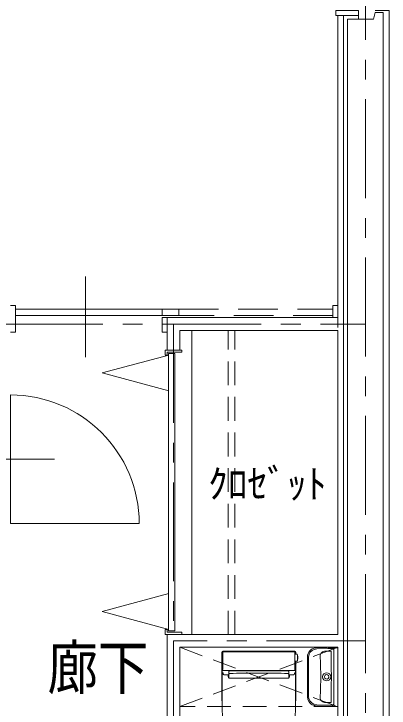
# Model space of a CAD drawing. Units: millimetres at full size; details may follow other scales. Extents: x -443943 to 462275, y -43546 to 79452.
# Drawn here: x -120245 to -118348, y -1331 to 2177 of the extents above; entities that cross this region are included whole.
import ezdxf
from ezdxf.enums import TextEntityAlignment as Align

# ---------------------------------------------------------------- set-up
doc = ezdxf.new("R2010")
doc.units = ezdxf.units.MM
doc.header["$LTSCALE"] = 100
for name, pattern in [('CHAIN1', [8, 5, -1, 1, -1]), ('DASHED1', [1.8, 1.2, -0.6]), ('DASHED2', [3, 2, -1])]:
    doc.linetypes.add(name, pattern=pattern)
doc.layers.add('4-1_通り芯', color=4, linetype='Continuous', lineweight=9)
doc.styles.add('ＭＳ ゴシック', font='')
doc.styles.get('ＭＳ ゴシック').set_extended_font_data('MS Gothic')

msp = doc.modelspace()

# ---------------------------------------------------------------- linework, layer by layer
at = {"layer": '4-1_通り芯', "linetype": 'CHAIN1'}
for p, q in [((-118468.2, 14545), (-118468.2, -4050.9)), ((-120295.2, 609.5), (-118468.2, 609.5)), ((-119438.2, 609.5), (-119438.2, -2183.4)), ((-118468.2, -990.5), (-119438.2, -990.5))]:
    msp.add_line(p, q, dxfattribs=at)
at = {"layer": '4-1_通り芯', "color": 7, "lineweight": 15}
for p, q in [((-118608.2, 592.1), (-118608.2, 2169.1)), ((-120237.7, 685), (-119410.7, 685)), ((-119410.7, 685), (-119410.7, 652)), ((-119410.7, 652), (-120237.7, 652)), ((-119470.7, 478), (-119470.7, 643)), ((-119405.7, 577), (-119405.7, 478)), ((-118608.2, 577), (-119405.7, 577)), ((-118608.2, 577), (-118608.2, -959)), ((-119395.7, 478), (-119480.7, 478)), ((-119470.7, -959), (-119470.7, -1400.9)), ((-118608.2, -1024), (-119405.7, -1024)), ((-119405.7, -1024), (-119405.7, -1402.4)), ((-118608.2, -2150.9), (-118608.2, -1024))]:
    msp.add_line(p, q, dxfattribs=at)
at = {"layer": '4-1_通り芯'}
for p, q in [((-118578.2, -2215.9), (-118578.2, 2169.1)), ((-118503.2, 2169.1), (-118503.2, 2149.1)), ((-119883.7, 442.3), (-119883.7, 850.5)), ((-119345.7, -959), (-119345.7, 577)), ((-119463.7, 460), (-119430.7, 460)), ((-119463.7, -941), (-119463.7, 460)), ((-119430.7, 460), (-119430.7, -941)), ((-120495.6, -73.9), (-120040.2, -73.9)), ((-119430.7, -941), (-119463.7, -941)), ((-119194.5, -1221.8), (-119194.5, -1051.8)), ((-119186.3, -1043.4), (-118827.5, -1043.4)), ((-118819.3, -1051.8), (-118819.3, -1059.1)), ((-118760, -1064.1), (-118755.9, -1051.5)), ((-118755.9, -1051.5), (-118754.1, -1048.2)), ((-118754.1, -1048.2), (-118748.9, -1041.3)), ((-118746.6, -1048.4), (-118752.6, -1059.2)), ((-118737.7, -1039.9), (-118746.6, -1048.4)), ((-118726.5, -1034.3), (-118737.7, -1039.9)), ((-118714.3, -1032.1), (-118726.5, -1034.3)), ((-118719.4, -1026.9), (-118717.6, -1026.8)), ((-118719.4, -1026.9), (-118719.4, -1026.9)), ((-118717.6, -1026.8), (-118608.2, -1023)), ((-118714.3, -1032.1), (-118636.4, -1029.3)), ((-118688.2, -1049.7), (-118692, -1053.9)), ((-118680.5, -1045.3), (-118683.4, -1046.5)), ((-118675.4, -1044), (-118679.6, -1045)), ((-118658.2, -1043.4), (-118675.4, -1044)), ((-118608.2, -1026), (-118658.3, -1026)), ((-118634, -1029.6), (-118636.4, -1029.3)), ((-118629.8, -1032.5), (-118634, -1029.6)), ((-118628.2, -1037.3), (-118629.8, -1032.5)), ((-118628.2, -1026.6), (-118628.2, -1026.6)), ((-118628.2, -1026.6), (-118628.2, -1026.6)), ((-118628.2, -1319.4), (-118628.2, -1026.6)), ((-118628.2, -1038.7), (-118628.2, -1038.6)), ((-118608.2, -1323), (-118608.2, -1023)), ((-118823.8, -1059.1), (-118813.3, -1059.1)), ((-118813.3, -1059.1), (-118813, -1059.1)), ((-118811.2, -1063.9), (-118811.2, -1089.8)), ((-118760.8, -1072.4), (-118760, -1064.1)), ((-118760.8, -1273.5), (-118760.8, -1072.4)), ((-118760.8, -1072.4), (-118760.8, -1072.4)), ((-118752.6, -1059.2), (-118755.2, -1073.5)), ((-118755.2, -1073.5), (-118755.2, -1272.5)), ((-118697.1, -1068.9), (-118697, -1070.8)), ((-118696.5, -1063.7), (-118697, -1068.4)), ((-118697, -1070.8), (-118696.8, -1073.1)), ((-118692.6, -1054.7), (-118696.5, -1063.7)), ((-118640.9, -1075.3), (-118640.9, -1067.2)), ((-118640.9, -1083.4), (-118640.9, -1075.3)), ((-118813.3, -1094.6), (-118823.8, -1094.6)), ((-118819.3, -1094.6), (-118819.3, -1190.9)), ((-118813, -1094.6), (-118813.3, -1094.6)), ((-118640.7, -1116), (-118640.8, -1107.8)), ((-118640.7, -1124.1), (-118640.7, -1116)), ((-119189.8, -1139.3), (-119190.9, -1140.7)), ((-119189.8, -1152.2), (-119188.1, -1152.2)), ((-119189.5, -1129.8), (-119189.5, -1129.7)), ((-119159.2, -1150.6), (-119159.3, -1150.6)), ((-118858.2, -1143.2), (-119155.6, -1143.2)), ((-119082.9, -1154.4), (-119081.9, -1154.4)), ((-119011.9, -1141.1), (-119011.9, -1140.3)), ((-119001.9, -1141.1), (-119001.9, -1140.3)), ((-118931.9, -1154.4), (-118930.9, -1154.4)), ((-118824, -1152.2), (-118825.7, -1152.2)), ((-118824.3, -1129.8), (-118824.3, -1129.7)), ((-118823, -1140.7), (-118824, -1139.4)), ((-118640.6, -1136.3), (-118640.6, -1132.2)), ((-118640.5, -1140.4), (-118640.6, -1136.3)), ((-118640.2, -1156.7), (-118640.3, -1152.6)), ((-118640.2, -1160.7), (-118640.2, -1156.7)), ((-119191.9, -1172.8), (-119192, -1173.9)), ((-119182, -1162.5), (-119164.7, -1163.5)), ((-119164.7, -1163.5), (-119164.7, -1163.5)), ((-119161.9, -1166.4), (-119161.9, -1173.4)), ((-119158.2, -1175.8), (-119158.2, -1179)), ((-119155.9, -1179.4), (-118857.9, -1179.4)), ((-118856.6, -1179.3), (-118855.4, -1178.9)), ((-118855.7, -1179), (-118855.7, -1175.8)), ((-118851.9, -1173.4), (-118851.9, -1166.4)), ((-118821.9, -1173.9), (-118821.9, -1172.8)), ((-118694.2, -1173), (-118694.2, -1185.9)), ((-118675, -1170.9), (-118675.2, -1173)), ((-118675.2, -1173), (-118673.4, -1179)), ((-118671.9, -1165), (-118675, -1170.9)), ((-118673.4, -1179), (-118668.7, -1183.1)), ((-118666.4, -1162), (-118671.9, -1165)), ((-118668.7, -1183.1), (-118662.1, -1184.1)), ((-118659.8, -1162.5), (-118666.4, -1162)), ((-118662.1, -1184.1), (-118656.2, -1181.1)), ((-118654.6, -1166.7), (-118659.8, -1162.5)), ((-118656.2, -1181.1), (-118653, -1175.8)), ((-118652.7, -1173), (-118654.6, -1166.7)), ((-118653, -1175.8), (-118652.7, -1173)), ((-118640.3, -1193.4), (-118640.2, -1189.3)), ((-118640.1, -1168.9), (-118640.1, -1166.9)), ((-118640, -1170.9), (-118640.1, -1168.9)), ((-118640.1, -1177.1), (-118640, -1175)), ((-118640.1, -1179.1), (-118640.1, -1177.1)), ((-118640.1, -1181.1), (-118640.1, -1179.1)), ((-118640, -1170.9), (-118640, -1173)), ((-118640, -1173), (-118640, -1175)), ((-118694.7, -1223.4), (-118695.6, -1248.1)), ((-118640.6, -1213.7), (-118640.6, -1209.6)), ((-118640.6, -1217.8), (-118640.6, -1213.7)), ((-118640.4, -1197.4), (-118640.3, -1193.4)), ((-118695.6, -1248.1), (-118696.8, -1272.8)), ((-118640.9, -1270.6), (-118640.9, -1262.5)), ((-118640.8, -1238.1), (-118640.7, -1230)), ((-118640.8, -1246.2), (-118640.8, -1238.1)), ((-119193.6, -1294.5), (-119193.7, -1294)), ((-119192.8, -1295.1), (-119193.2, -1294.9)), ((-118759.2, -1285.5), (-118760.8, -1273.5)), ((-118760.8, -1273.5), (-118760.8, -1273.5)), ((-118754.1, -1297.7), (-118759.2, -1285.5)), ((-118755.2, -1272.5), (-118753.3, -1284.8)), ((-118748.9, -1304.6), (-118754.1, -1297.7)), ((-118753.3, -1284.8), (-118747.7, -1296.1)), ((-118747.7, -1296.1), (-118739, -1305)), ((-118696.9, -1273.8), (-118697, -1275.1)), ((-118697, -1277.5), (-118696.5, -1282.2)), ((-118696.8, -1272.8), (-118696.9, -1273.6)), ((-118696.5, -1282.2), (-118694.8, -1287.3)), ((-118694.8, -1287.3), (-118692.6, -1291.2)), ((-118692.6, -1291.2), (-118692, -1292)), ((-118692, -1292), (-118688.2, -1296.2)), ((-118640.9, -1278.8), (-118640.9, -1270.6)), ((-119193, -1305.8), (-119192.8, -1304.4)), ((-118821.1, -1304.4), (-118820.9, -1305.8)), ((-118739, -1305), (-118728.2, -1311.1)), ((-118728.2, -1311.1), (-118714.3, -1313.9)), ((-118719.4, -1319), (-118719.4, -1319.1)), ((-118717.6, -1319.1), (-118719.4, -1319.1)), ((-118637.4, -1321.9), (-118717.6, -1319.1)), ((-118714.3, -1313.9), (-118636.4, -1316.6)), ((-118683.4, -1299.5), (-118680.5, -1300.7)), ((-118680.5, -1300.7), (-118680.1, -1300.9)), ((-118679.4, -1301.1), (-118675.3, -1302)), ((-118675.3, -1302), (-118658.1, -1302.6)), ((-118636.3, -1322), (-118637.4, -1321.9)), ((-118634, -1316.3), (-118636.4, -1316.6)), ((-118636.3, -1322), (-118634.4, -1322.1)), ((-118633.7, -1322.1), (-118634.4, -1322.1)), ((-118629.9, -1313.5), (-118634, -1316.3)), ((-118628.2, -1308.6), (-118629.9, -1313.5)), ((-118628.2, -1307.3), (-118628.2, -1307.2)), ((-118628.2, -1319.4), (-118628.2, -1319.4)), ((-118625.4, -1322.4), (-118625.3, -1322.4)), ((-118608.2, -1323), (-118625.3, -1322.4))]:
    msp.add_line(p, q, dxfattribs=at)
at = {"layer": '4-1_通り芯', "color": 3, "lineweight": 20}
msp.add_line((-118558.2, 2149.1), (-118558.2, -2215.9), dxfattribs=at)
at = {"layer": '4-1_通り芯', "color": 7, "linetype": 'DASHED2', "lineweight": 15}
for p, q in [((-119495.7, 652), (-119495.7, 685)), ((-119410.7, 685), (-118633.2, 685)), ((-118633.2, 652), (-119410.7, 652))]:
    msp.add_line(p, q, dxfattribs=at)
at = {"layer": '4-1_通り芯', "color": 7, "linetype": 'DASHED1', "lineweight": 15}
for p, q in [((-119162.7, -959), (-119162.7, 577)), ((-119128.7, -959), (-119128.7, 577)), ((-119405.7, -1323.4), (-118608.2, -1024)), ((-119405.6, -1024), (-118608.2, -1323.4)), ((-118608.2, -1323.4), (-119405.7, -1323.4))]:
    msp.add_line(p, q, dxfattribs=at)
at = {"layer": '4-1_通り芯', "color": 7, "lineweight": 15}
msp.add_lwpolyline([(-118618.2, 2169.1), (-118503.2, 2169.1), (-118503.2, 2194.1), (-118618.2, 2194.1)], close=True, dxfattribs=at)
at = {"layer": '4-1_通り芯', "color": 3, "lineweight": 20}
for points in [[(-118418.2, 2184.1), (-118427.5, 2149.1), (-118558.2, 2149.1)], [(-118418.2, 2184.1), (-118378.2, 2184.1), (-118378.2, -4140.9)]]:
    msp.add_lwpolyline(points, dxfattribs=at)
at = {"layer": '4-1_通り芯', "color": 7, "lineweight": 15}
for points in [[(-118418.2, 2194.1), (-118348.2, 2194.1), (-118348.2, -4160.9)], [(-120262.7, 568), (-120237.7, 568), (-120237.7, 703), (-120262.7, 703)], [(-118608.2, 703), (-118633.2, 703), (-118633.2, 643)], [(-119470.7, 568), (-119495.7, 568), (-119495.7, 643), (-118608.2, 643)], [(-119480.7, 478), (-119480.7, 453), (-119469.7, 453)], [(-119469.7, 453), (-119469.7, 467), (-119395.7, 467), (-119395.7, 478)], [(-118608.2, -959), (-119480.7, -959), (-119480.7, -934), (-119469.7, -934), (-119469.7, -948), (-119395.7, -948), (-119395.7, -959)]]:
    msp.add_lwpolyline(points, dxfattribs=at)
at = {"layer": '4-1_通り芯'}
for points in [[(-119461.2, 271.9), (-119799.3, 362.4), (-119461.2, 453)], [(-120261.7, 251.1), (-120261.7, -398.9), (-119611.7, -398.9)], [(-119461.2, -752.8), (-119799.3, -843.4), (-119461.2, -934)], [(-118641, -1042.8), (-118649.5, -1043.1), (-118658.2, -1043.4)], [(-118640.9, -1067.2), (-118640.9, -1059), (-118641, -1042.8)], [(-118696.8, -1073.1), (-118695.6, -1097.8), (-118694.7, -1122.5), (-118694.4, -1134.9), (-118694.2, -1147.4), (-118694.2, -1173)], [(-118640.8, -1107.8), (-118640.8, -1099.7), (-118640.9, -1091.6), (-118640.9, -1083.4)], [(-118825.3, -1140.5), (-119001.6, -1140.3), (-119001.6, -1140.3), (-119012.2, -1140.3), (-119012.2, -1140.3), (-119188.6, -1140.5)], [(-119159.2, -1156.5), (-119159.1, -1157.8), (-119159.1, -1158.5)], [(-119011.4, -1141.6), (-119002.4, -1141.6), (-119002.4, -1141.6)], [(-118854.7, -1158.5), (-118854.7, -1157.8), (-118854.7, -1156.5)], [(-118640.6, -1132.2), (-118640.6, -1128.2), (-118640.7, -1124.1)], [(-118640.3, -1152.6), (-118640.4, -1148.5), (-118640.5, -1144.4), (-118640.5, -1140.4)], [(-119159, -1159.9), (-119158.7, -1160.2), (-119158.6, -1160.2)], [(-118854.9, -1159.9), (-118855.2, -1160.2), (-118855.2, -1160.2)], [(-118694.2, -1185.9), (-118694.2, -1198.6), (-118694.4, -1211), (-118694.7, -1223.4)], [(-118640.1, -1166.9), (-118640.1, -1164.8), (-118640.2, -1160.7)], [(-118640.2, -1189.3), (-118640.2, -1185.2), (-118640.1, -1181.1)], [(-118640.7, -1230), (-118640.7, -1221.8), (-118640.6, -1217.8)], [(-118640.6, -1209.6), (-118640.5, -1205.6), (-118640.5, -1201.5), (-118640.4, -1197.4)], [(-118640.9, -1262.5), (-118640.9, -1254.4), (-118640.8, -1246.2)], [(-118821.4, -1295.2), (-118821.1, -1295.1), (-118820.6, -1294.9), (-118820.6, -1294.9)], [(-118820.2, -1294.5), (-118820.2, -1294.5), (-118820.1, -1294)], [(-118688.2, -1296.2), (-118685.3, -1298.4), (-118683.4, -1299.5)], [(-118641, -1303.2), (-118640.9, -1286.9), (-118640.9, -1278.8)], [(-118658.1, -1302.6), (-118649.5, -1302.9), (-118641, -1303.2)], [(-118633.5, -1322.1), (-118632.7, -1322.1), (-118625.4, -1322.4)]]:
    msp.add_lwpolyline(points, dxfattribs=at)
for centre, radius, start, end in [((-120261.7, -398.9), 650, 0, 90), ((-119187.1, -1050.9), 7.47, 84.1319, 187.4101), ((169568437.3, -938936), 169690218.3, 179.68332, 179.68335), ((-119181.6, -1054.4), 7.58, 83.189, 186.4095), ((-119005.2, 148388.1), 149435, 269.93273, 269.99935), ((-119008.6, 148388.1), 149435, 270.00065, 270.06727), ((-118832.3, -1054.4), 7.58, 353.5905, 96.811), ((-118826.7, -1050.9), 7.47, 352.5899, 95.8681), ((-169806468.6, -938936.1), 169690235.8, 0.31665, 0.31668), ((-118715.9, -1071.3), 44.6, 132.1621, 137.7651), ((-118716.1, -1071), 44.2, 120.7967, 132.1702), ((-118716.3, -1070.8), 44, 115.0872, 120.7981), ((-118716.3, -1070.7), 43.9, 103.5626, 115.096), ((-118716.3, -1070.8), 44, 94.1053, 103.5711), ((-118672.1, -1068.3), 24.6, 122.5452, 130.9951), ((-118673, -1066.8), 22.8, 117.0773, 122.5657), ((-118625.2, -1026.6), 3, 92, 180), ((-118813, -1059.6), 0.5, 19.2409, 90), ((-118862.4, -1076.8), 52.8, 14.4027, 19.2409), ((-118811.4, -1063.8), 0.2, 348.027, 14.4027), ((-118888, -1076.8), 78, 0.0001, 9.06), ((-118888, -1076.8), 78, 350.94, 359.9999), ((-118813, -1094.1), 0.5, 270, 340.7591), ((-118862.4, -1076.8), 52.8, 340.7591, 345.5973), ((-118811.4, -1089.9), 0.2, 345.5964, 11.129), ((-119048.4, -1159.8), 143.7, 172.3652, 181.6924), ((-119171.2, -1161.5), 20.8, 154.0261, 190.3082), ((-119254.8, -1133.3), 65.3, 354.665, 1.6574), ((-119188.7, -1139.5), 1.07, 172.7535, 277.2754), ((-119188.1, -1153.4), 1.07, 7.3344, 90.2789), ((-119212, -1158.8), 25.6, 359.4821, 11.7984), ((-152879.4, 1554.1), 33828.4, 355.41411, 355.41959), ((-118885.5, -1150.1), 273.8, 180.1216, 181.3396), ((-119151.2, -1149.5), 8.1, 150.1531, 164.8184), ((-119155.1, -1160.2), 3.5, 93.184, 180.2892), ((-119148, -1154.2), 13.4, 124.6397, 139.5377), ((-119072.4, -2615.5), 1461.1, 90.4125, 93.2534), ((-119011, -12127.6), 10973.4, 89.97849, 90.37009), ((-119011.4, -1141.1), 0.5, 180.1094, 270.109), ((-119002.8, -12127.7), 10973.5, 89.62991, 90.02151), ((-119002.4, -1141.1), 0.5, 269.891, 359.8906), ((-118941.4, -2613.7), 1459.4, 86.745, 89.5893), ((-118858.7, -1160.2), 3.5, 359.7127, 86.8161), ((-118865.8, -1154.2), 13.4, 40.4623, 55.3603), ((-118862.7, -1149.5), 8.1, 15.1816, 29.8469), ((-112713.5, -653.3), 6161.2, 184.60006, 184.6301), ((-119128.4, -1150.1), 273.8, 358.6605, 359.8784), ((-118801.8, -1158.8), 25.6, 168.1948, 180.5212), ((-118825.6, -1153.4), 1.2, 95.478, 169.0902), ((-118825.1, -1139.5), 1.07, 262.7808, 7.1903), ((-2359539.2, -13513.4), 2240749.1, 0.31661, 0.31665), ((-118759.1, -1133.3), 65.3, 178.3426, 185.335), ((-119744.1, -1870.9), 1175.4, 38.4836, 38.4891), ((-118824, -1153.2), 1, 359.9752, 89.9751), ((-118965.4, -1159.8), 143.7, 358.3076, 7.6348), ((-118925.3, -1168.7), 103.5, 357.7037, 8.5676), ((-118663.9, -1173), 20.4, 0.0003, 179.9997), ((-113697.1, -1254.7), 5495.5, 179.1579, 180.3152), ((-118806.1, -1176.6), 385.8, 178.3092, 179.4272), ((-119182.9, -1158.6), 3.5, 187.1576, 240.2123), ((-119181.9, -1158), 4.5, 232.6202, 268.4561), ((-119164.6, -1166.2), 2.65, 355.9446, 91.0681), ((-119155.9, -1173.4), 6, 180, 247.0026), ((-119150, -1158.4), 9.14, 180.7091, 189.3597), ((-119315.3, -1172.4), 157.1, 358.79, 4.4615), ((-119155.9, -1173.4), 6, 247.0026, 270), ((-118857.9, -1173.4), 6, 270, 292.9975), ((-118698.6, -1172.4), 157.1, 175.5385, 181.21), ((-118857.9, -1173.4), 6, 292.9975, 0), ((-118856.6, -1176.2), 2.92, 294.1608, 310.7724), ((-118863.9, -1158.4), 9.13, 350.6396, 359.2893), ((-118849.2, -1166.2), 2.73, 89.9665, 183.5248), ((-118485.6, -7575.7), 6422.5, 93.0903, 93.24563), ((-118832, -1157.7), 4.78, 271.7905, 305.656), ((-118830.7, -1158.7), 3.25, 296.7139, 354.6682), ((-124316.8, -1254.7), 5495.5, 359.6848, 0.8421), ((-123241.3, -1212.5), 4422.1, 359.159, 0.2802), ((-118663.9, -1173), 20.4, 180.0002, 359.9998), ((-116691.5, -1230.6), 2503.1, 179.7998, 181.0728), ((-116908.6, -1233.4), 2285.9, 181.1036, 181.5179), ((-119192.7, -1294.1), 0.97, 201.8565, 236.7845), ((-119327.1, -1294.2), 134.7, 355.6398, 1.4428), ((-119865, -1293.5), 672.5, 0.2326, 0.7309), ((-118148.9, -1293.5), 672.5, 179.2691, 179.7674), ((-118686.7, -1294.2), 134.7, 178.5572, 184.3602), ((-118821.1, -1294.1), 0.94, 302.8833, 338.6081), ((-118821.1, -1294.1), 0.97, 303.2492, 338.1772), ((-121107, -1233.4), 2287.7, 358.4823, 358.8962), ((-118670.5, -1276.8), 26.5, 176.3839, 181.4334), ((-119138.1, -1308.8), 54.9, 176.9098, 183.0152), ((-116900.7, -1234.2), 2293.6, 181.9355, 185.3915), ((-121113.1, -1234.2), 2293.6, 354.6085, 358.0645), ((-118875.7, -1308.8), 54.9, 356.9848, 3.0902), ((-118715.9, -1274.7), 44.6, 222.2353, 227.8376), ((-118716.1, -1275), 44.2, 227.8295, 239.2037), ((-118716.3, -1275.2), 44, 239.2021, 244.9126), ((-118716.3, -1275.2), 43.9, 244.9038, 256.4377), ((-118716.3, -1275.1), 44, 256.4289, 265.8947), ((-118670.8, -1271.5), 30.8, 252.4253, 253.796), ((-118625.2, -1319.4), 3, 180, 268)]:
    msp.add_arc(centre, radius, start, end, dxfattribs=at)

# ---------------------------------------------------------------- texts
at = {"layer": '4-1_通り芯', "style": 'ＭＳ ゴシック'}
msp.add_text('ｸﾛｾﾞｯﾄ', height=146.6, dxfattribs=at).set_placement((-119264.2, -314.8), align=Align.BOTTOM_LEFT)
at = {"layer": '4-1_通り芯', "color": 7, "style": 'ＭＳ ゴシック', "width": 0.85}
msp.add_text('廊下', height=219.9, dxfattribs=at).set_placement((-120075.1, -1302), align=Align.BOTTOM_LEFT)

doc.saveas('drawing.dxf')
